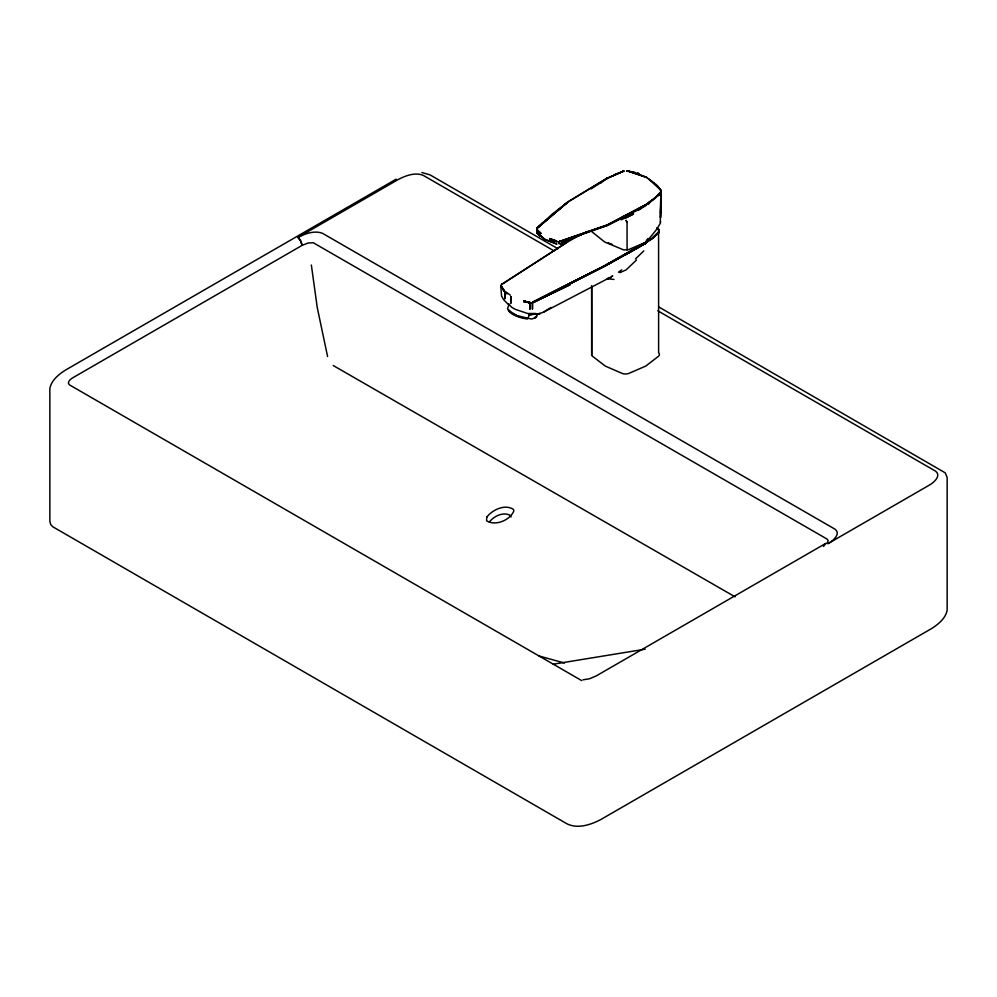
<?xml version="1.0" encoding="UTF-8"?>
<svg xmlns="http://www.w3.org/2000/svg" width="997" height="997" viewBox="0 0 997 997"><rect width="100%" height="100%" fill="white"/><g stroke="black" fill="none" stroke-linecap="round" stroke-linejoin="round"><path stroke-width="1.5" d="M532.46 302.776L532.46 308.896L532.46 302.776L570.134 284.706L531.8 303.013M591.707 355.032L591.732 285.902M658.581 229.185L658.618 352.639A6.356 3.664 0 0 1 658.618 356.178L645.732 366.086L628.571 373.526A6.356 3.664 0 0 1 622.44 373.526L605.291 366.086L592.405 356.178A6.356 3.664 0 0 1 591.707 353.798L591.632 286.301M500.781 286.052L504.906 292.021L504.756 298.639L504.906 292.021L500.781 285.915L501.566 296.097L503.697 299.773L508.644 304.82M590.772 230.805L604.618 241.972L623.748 249.935L628.509 249.636L646.405 241.972L656.736 229.26L660.288 223.316L660.886 192.633M660.5 213.022L660.874 190.564M660.5 217.545L661.048 191.1M660.513 217.595L661.073 191.923M508.62 303.611L511.025 306.702A15.516 3.926 19.3 0 0 515.574 309.444L527.662 313.507L535.825 313.494M528.46 302.702L530.317 302.976L529.906 309.157L530.317 302.976L523.624 301.543M660.513 222.468L660.575 221.533M500.756 286.264L500.843 285.628L504.868 291.735L500.855 285.753M508.844 310.777L507.523 308.509L509.018 304.584M508.869 310.802L517.144 315.575L528.111 318.305L529.12 314.84L531.787 314.541M528.111 318.305L531.775 319.015L536.112 317.42L537.121 313.955L534.454 314.242M536.112 317.42L536.897 315.775M827.423 542.904L828.108 540.374L826.999 539.028L313.307 242.757L308.036 243.031L302.216 245.324L73.03 377.639C70.75 378.81 66.313 382.437 69.478 384.879L581.737 680.627M660.812 192.359L649.408 202.815M660.338 193.443L658.332 195.748L660.899 192.533L655.179 198.241M645.483 242.732L652.487 237.996L659.029 231.915L652.748 238.395L645.62 242.932L604.98 265.813L532.435 302.565L605.067 266.037L645.72 243.243L605.029 265.925M658.469 232.787L659.029 231.915M658.606 233.074L659.191 232.189L652.748 238.395M551.366 215.9L536.722 228.562L552.139 214.181L567.742 202.254M489.39 522.004C493.802 516.047 503.996 511.249 510.701 515.698L511.037 517.007M536.722 228.562L567.804 202.017L605.964 178.962M824.831 544.1L823.447 546.256L825.653 543.452L828.457 543.353C832.844 541.01 841.132 534.031 835.174 529.282L322.629 233.373C314.591 230.207 305.543 233.547 298.265 237.249L300.471 240.227L302.216 245.324L300.234 240.364L297.717 237.535L398.501 179.36C405.854 175.559 415.014 172.132 423.164 175.322L553.996 250.858M646.33 240.476L647.988 238.545M607.622 224.786L559.604 241.424L607.672 224.886L648.81 203.226L607.759 225.085M643.825 250.883L635.463 258.946M537.258 227.902L542.729 222.518M502.226 283.871L501.541 284.531L565.81 243.081L501.341 284.606M636.485 260.043L626.116 269.863L619.96 272.667M534.068 302.253L605.067 266.037L645.707 243.143M623.262 171.222L605.989 178.837L623.237 171.322L622.577 171.434M554.893 212.947L567.792 202.104M567.929 201.93L536.81 228.388L567.854 201.967L606.176 178.687L624.01 171.023L614.488 174.625M607.559 224.699L648.461 203.214L655.253 198.154M601.054 182.837L605.964 179.223M621.704 269.851L618.439 272.206M649.321 202.603L648.461 203.214M537.121 313.955L529.12 314.84M648.573 203.824L649.458 203.288L642.928 206.391M606.301 179.086L606.999 178.6L606.288 179.074M652.649 238.183L604.843 265.613L532.386 302.353L604.98 265.813M611.722 276.58L612.756 275.907L608.943 278.038M607.086 178.214L606.176 178.687M591.096 188.882L594.798 186.514M596.032 185.716L597.951 184.495M598.91 183.884L601.291 182.364M538.343 313.993L543.253 312.31L551.005 307.45M628.322 216.386L633.369 213.283M638.404 210.205L646.218 205.407M654.269 183.024L648.436 178.625M565.586 243.231L581.7 233.722M396.133 179.186L65.615 370.012C58.823 374.311 51.47 380.131 49.85 388.419L49.85 521.244L50.697 524.522L52.903 526.84L566.957 823.809C577.836 829.192 590.797 824.768 600.867 819.509L931.385 628.683C938.177 624.384 945.53 618.564 947.15 610.276L947.15 477.451L945.193 472.827L658.855 306.989M825.429 543.589L596.131 675.966L589.588 678.745L582.971 679.829M827.946 543.664L928.73 485.477C933.18 483.134 941.741 476.105 935.709 471.245L657.858 310.827M625.518 254.871L645.732 243.343M640.909 208.448L607.809 225.384L560.987 241.61M607.447 278.824L608.382 278.337L543.253 312.31M604.855 265.613L645.607 242.932L604.855 265.626L533.769 301.642M606.301 178.687L607.011 178.301M544.312 296.62L547.029 295.224M549.758 293.841L552.488 292.457M625.169 218.007L621.131 219.839M653.82 182.725L660.675 190.228L660.238 189.305M588.031 231.528L560.488 244.19M587.881 231.491L560.389 243.941L561.024 243.717M585.015 232.725L561.062 243.804M564.215 242.483L565.037 242.121M613.965 279.434L607.647 278.799M560.975 241.411L560.314 241.561L607.771 225.185M622.664 171.409L623.985 171.035M607.36 278.624L610.8 277.727M553.273 664.201L645.196 649.172M660.65 189.916L657.484 185.99L660.65 189.916L646.729 177.429L626.988 170.799L635.55 172.606M628.235 170.886L626.926 170.749L646.592 177.366M529.494 303.063L530.304 303.088M628.434 171.01L627.038 170.936L635.301 172.842M626.988 170.799L628.397 170.948M421.856 172.531L430.043 174.886L557.909 248.702M333.222 365.525L735.076 596.829M556.7 241.673L549.646 239.093L556.712 241.561L552.276 240.302L554.108 241M549.821 238.632L556.812 241.087M555.354 241.087L556.737 241.436L549.708 238.856M539.053 655.976L564.464 663.03M549.883 238.532L555.491 240.738M636.659 173.191L646.816 177.64M506.002 291.984L510.302 295.137M657.26 227.927L658.942 229.933L657.123 227.677M540.636 233.323L536.909 229.721L540.723 233.236L536.909 229.721L540.636 233.323L537.271 230.494M540.436 233.647L537.121 230.818M503.373 290.601L507.012 293.965M537.209 233.373L540.461 236.601L536.673 232.451M537.009 229.659L537.458 230.319M658.282 229.011L658.843 229.908M627.051 222.406L626.153 220.474L627.051 222.406L627.076 249.96M327.577 356.49L317.245 307.5L311.351 265.015M612.071 244.265A28.277 16.326 0 0 1 608.307 242.869M527.6 318.978A13.983 4.462 16.2 0 1 508.42 309.98M535.364 316.672A13.983 4.462 16.2 0 1 534.467 318.242M525.905 318.33A12.712 4.05 16.2 0 1 522.353 317.632M521.157 317.32A12.712 4.05 16.2 0 1 518.764 316.572M517.63 316.149A12.712 4.05 16.2 0 1 513.555 314.242M510.751 312.186A12.712 4.05 16.2 0 1 509.641 310.304M510.938 296.57L510.925 303.3L510.925 296.558M486.71 517.256L486.611 520.795C495.247 526.379 510.103 520.272 513.829 511L513.405 509.367C505.005 503.784 492.231 509.791 486.71 517.256M528.572 302.228L523.687 301.293L530.317 302.764L523.687 301.293L530.317 302.552L523.774 301.069L528.572 302.228M660.562 192.134L655.104 197.979L648.187 202.89L655.104 197.979L660.562 192.134M658.843 231.778L652.487 237.996L658.843 231.778M637.831 173.353L638.441 173.565L637.831 173.353M502.401 283.647L501.479 284.506L502.413 283.647M502.899 289.018L501.005 285.628L502.899 289.018M651.614 200.509L649.197 202.428L651.614 200.509M633.469 214.043L625.057 218.193L633.469 214.043M560.788 240.875L559.554 241.199L560.788 240.875M540.125 313.557L536.436 313.905L540.125 313.557M530.317 302.764L523.649 301.418L530.317 302.764M558.893 241.922L558.158 241.835L559.13 243.866L558.893 241.922M556.687 243.991L544.674 239.367L556.687 243.991M638.678 173.777L637.906 173.378L638.678 173.777M540.848 236.164L536.71 232.276L544.624 239.243L536.71 232.276L540.848 236.164M660.363 189.567L655.926 184.383L660.363 189.567M502.812 289.105L501.005 285.628L502.812 289.105M549.995 241.424L549.634 239.193L549.995 241.424"/></g></svg>
